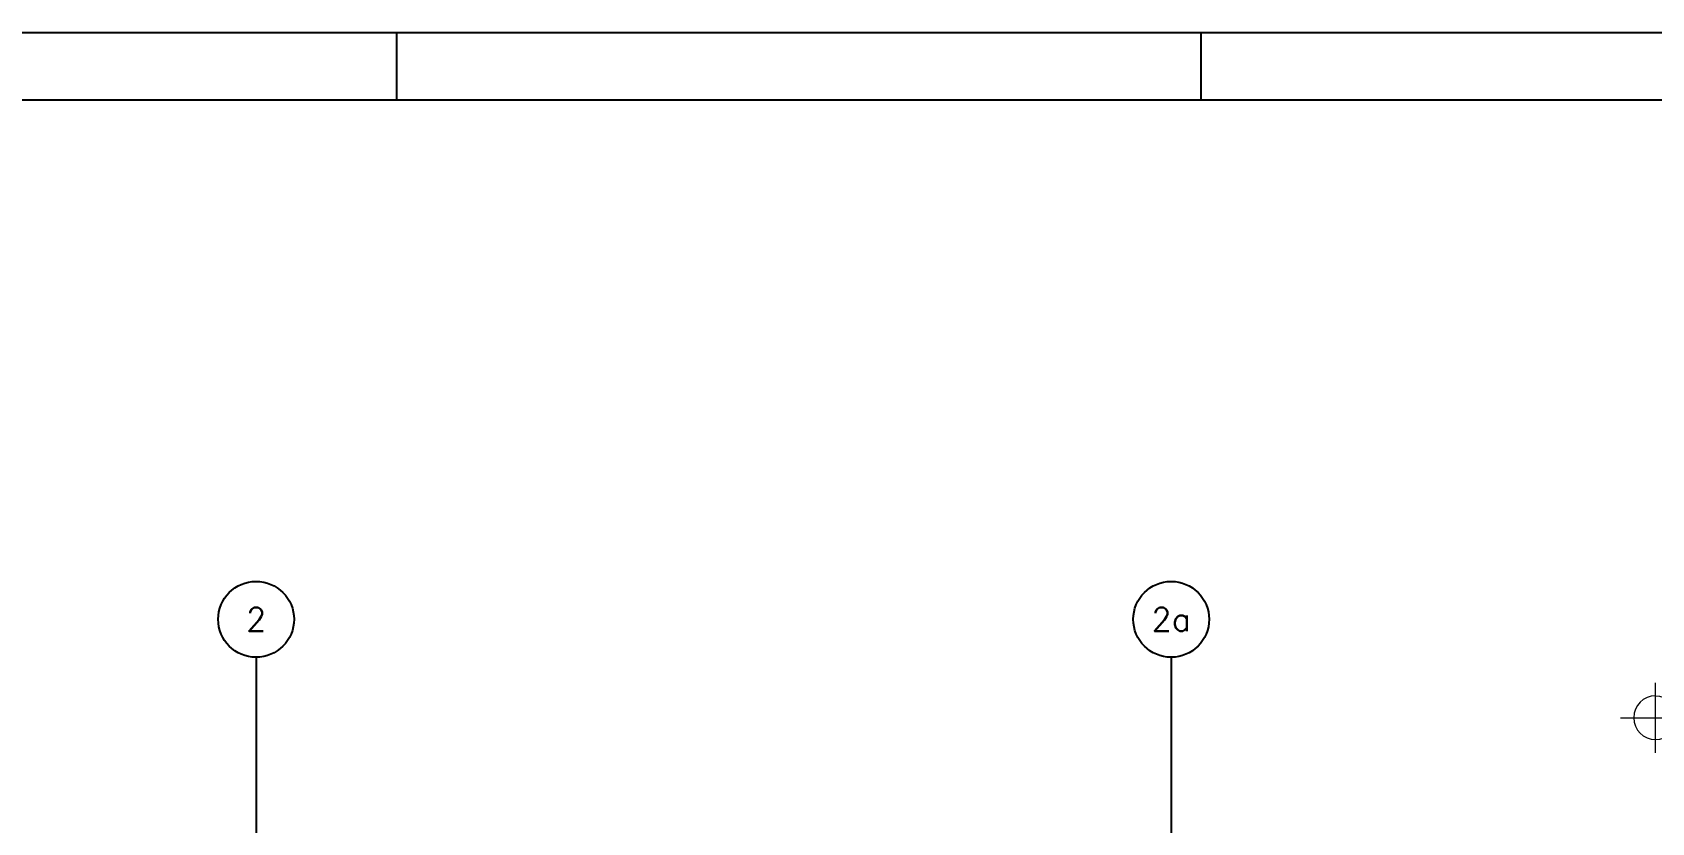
# Model space of a CAD drawing. Extents: x -4172 to 5482, y -2094 to 2406.
# Drawn here: x -2786 to -1583, y 1819 to 2406 of the extents above; entities that cross this region are included whole.
import ezdxf
from ezdxf.enums import TextEntityAlignment as Align

# ---------------------------------------------------------------- set-up
doc = ezdxf.new("R2010")
doc.units = 0
doc.header["$LTSCALE"] = 50
doc.header["$MEASUREMENT"] = 0
doc.linetypes.add('EIXO', pattern=[6.8, 6, -0.4, 0, -0.4])
doc.layers.add('A-ANNO-NOTE', color=253, linetype='CONTINUOUS', lineweight=9)
for name, color, linetype in [('F-EIXO', 12, 'EIXO'), ('F-MARGEM', 1, 'CONTINUOUS'), ('F-TEXTO', 6, 'CONTINUOUS')]:
    doc.layers.add(name, color=color, linetype=linetype)
doc.styles.add('ROMANS', font='romans.shx')

# ---------------------------------------------------------------- blocks, each defined once
blk = doc.blocks.new('*U45')
at = {"layer": 'F-EIXO'}
blk.add_line((0, 0), (0, -3127.9), dxfattribs=at)
at = {"layer": 'F-EIXO', "color": 2, "linetype": 'Continuous'}
blk.add_circle((0, 28.2), 28.2, dxfattribs=at)
at = {"layer": 'F-TEXTO', "style": 'ROMANS'}
blk.add_attdef('EIXO', text='', height=17.5, rotation=360, dxfattribs=at).set_placement((0, 28.2), align=Align.MIDDLE_CENTER)
blk = doc.blocks.new('A0-4L_900')
at = {"layer": 'F-MARGEM', "color": 2}
for p, q in [((32.95, 89), (32.95, 90)), ((44.9, 90), (44.9, 89))]:
    blk.add_line(p, q, dxfattribs=at)
blk.add_lwpolyline([(0, 0), (0, 90), (192.9, 90), (192.9, 0)], close=True, dxfattribs=at)
at = {"layer": 'F-MARGEM', "color": 7}
blk.add_lwpolyline([(2.5, 89), (191.9, 89), (191.9, 1), (2.5, 1)], close=True, dxfattribs=at)
blk = doc.blocks.new('LGN-COTA - LGN-COTA-475391-Térreo')
at = {"layer": 'A-ANNO-NOTE'}
for p, q in [((-0.009, -0.238), (-0.009, 0.28)), ((-0.268, 0.021), (1.302, 0.021))]:
    blk.add_line(p, q, dxfattribs=at)
for centre, start, end in [((-0.009, 0.022), 90, 180), ((-0.009, 0.021), 360, 90), ((-0.009, 0.021), 180, 270), ((-0.009, 0.021), 270, 0)]:
    blk.add_arc(centre, 0.162, start, end, dxfattribs=at)
blk = doc.blocks.new('zw$7512')
at = {"layer": 'A-ANNO-NOTE', "xscale": 100, "yscale": 100, "zscale": 100}
blk.add_blockref('LGN-COTA - LGN-COTA-475391-Térreo', (-1379.7, 1680.3), dxfattribs=at)

msp = doc.modelspace()

# ---------------------------------------------------------------- block references
at = {"layer": 'A-ANNO-NOTE', "linetype": 'Continuous'}
msp.add_blockref('zw$7512', (-199.5, 214), dxfattribs=at)
at = {"layer": 'F-EIXO', "linetype": 'Continuous'}
for p, values in [((-2620, 1941.357), {'EIXO': '2'}), ((-1940, 1941.357), {'EIXO': '2a'})]:
    msp.add_blockref('*U45', p, dxfattribs=at).add_auto_attribs(values)
at = {"layer": 'F-MARGEM', "linetype": 'Continuous', "xscale": 50, "yscale": 50, "zscale": 50}
msp.add_blockref('A0-4L_900', (-4162.872, -2094.493), dxfattribs=at)

doc.saveas('drawing.dxf')
